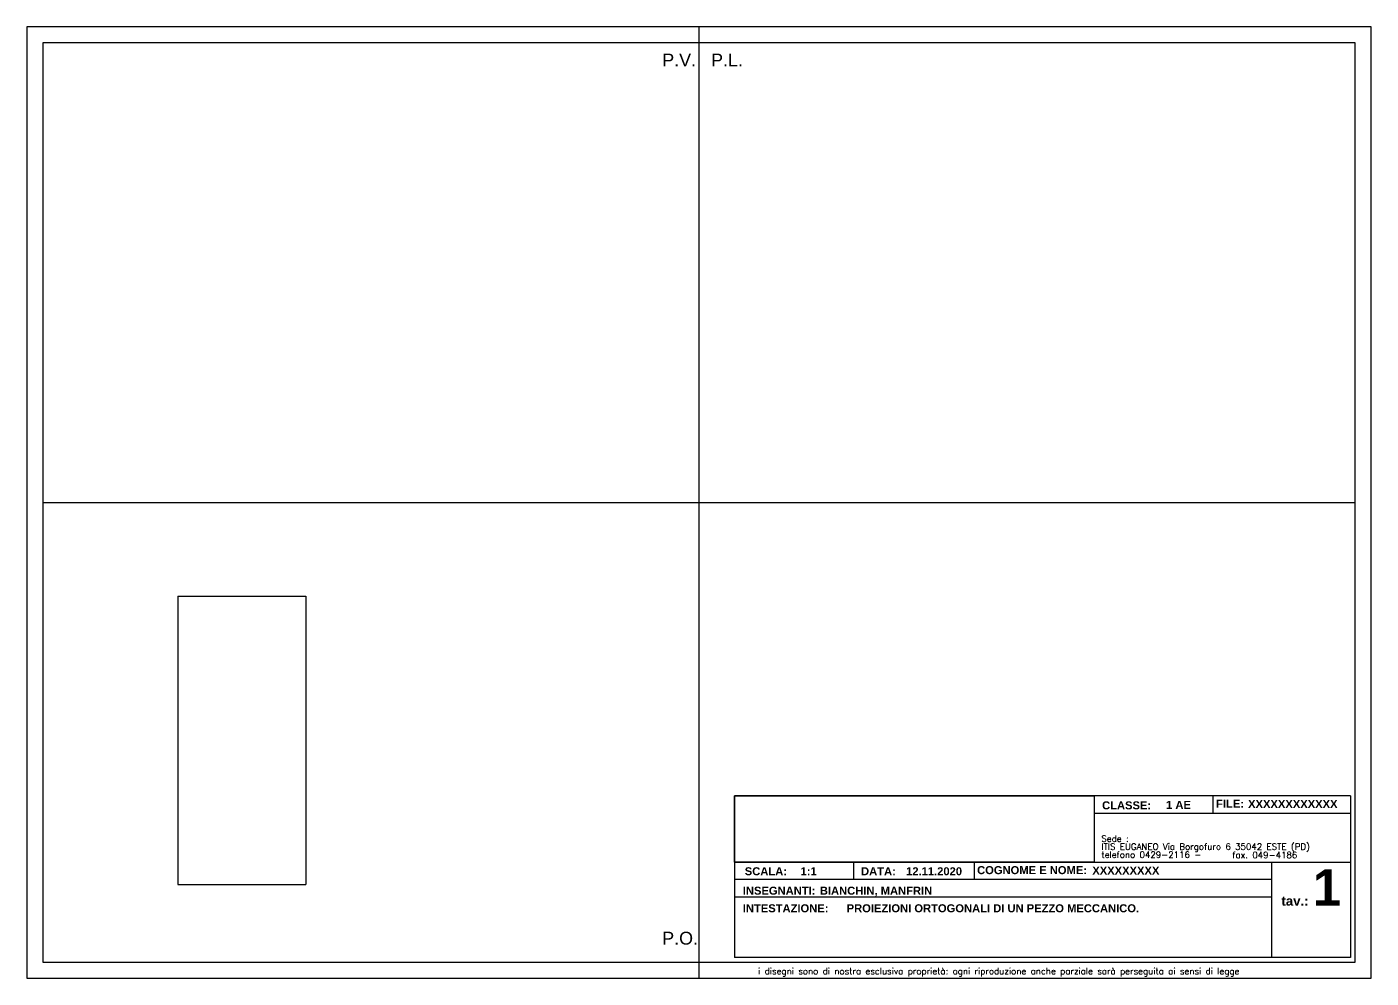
# Model space of a CAD drawing. Extents: x -213 to 981, y -383 to -83.
# Drawn here: x -212.6 to 207.4, y -382.8 to -85.8 of the extents above; entities that cross this region are included whole.
import ezdxf

# ---------------------------------------------------------------- set-up
doc = ezdxf.new("R2010")
doc.units = 0
doc.layers.get('0').update_dxf_attribs({"linetype": 'CONTINUOUS'})
for name, color, linetype in [('Assi', 6, 'CONTINUOUS'), ('Linea Costruzione', 4, 'CONTINUOUS'), ('TESTO', 2, 'CONTINUOUS')]:
    doc.layers.add(name, color=color, linetype=linetype)
doc.styles.add('QUOTE', font='arial.ttf')
doc.styles.add('ROMANS', font='ROMANS.SHX', dxfattribs={"width": 0.65, "height": 8})
doc.styles.add('SANSSERIFBOLD', font='sasb____.pfb', dxfattribs={"height": 3})
picture_1 = doc.add_image_def('image1.jpg', size_in_pixel=(2000, 368))

msp = doc.modelspace()

# ---------------------------------------------------------------- linework, layer by layer
for p, q in [((-2.63928, -85.76115), (-2.63928, -90.76115)), ((8.43837, -325.84495), (8.43837, -376.36695)), ((200.95167, -325.84495), (8.43837, -325.84495)), ((120.78768, -325.84495), (120.78768, -346.51722)), ((157.94463, -325.84495), (157.94463, -331.33559)), ((200.95167, -325.84495), (200.95167, -376.36695)), ((200.95167, -331.33559), (120.78768, -331.33559)), ((8.43837, -346.51722), (200.95167, -346.51722)), ((45.59531, -346.51722), (45.59531, -352.00787)), ((83.29011, -346.51722), (83.29011, -352.00787)), ((176.27048, -346.51722), (176.27048, -376.36695)), ((176.27048, -352.00787), (8.43837, -352.00787)), ((176.27048, -357.49851), (8.43837, -357.49851)), ((-2.63928, -377.76115), (-2.63928, -382.76115)), ((200.95167, -376.36695), (8.43837, -376.36695))]:
    msp.add_line(p, q)
at = {"color": 1}
msp.add_line((200.95167, -376.36695), (200.95167, -376.36695), dxfattribs=at)
for points in [[(-212.63928, -382.76115), (207.36072, -382.76115), (207.36072, -85.76115), (-212.63928, -85.76115)], [(-207.63928, -377.76115), (202.36072, -377.76115), (202.36072, -90.76115), (-207.63928, -90.76115)]]:
    msp.add_lwpolyline(points, close=True)
at = {"layer": 'Assi'}
for p, q in [((-2.63928, -90.76115), (-2.63928, -377.76115)), ((-207.63928, -234.26115), (202.36072, -234.26115))]:
    msp.add_line(p, q, dxfattribs=at)
at = {"layer": 'Linea Costruzione'}
for p, q in [((-165.52748, -263.49616), (-125.52748, -263.49616)), ((-165.52748, -263.49616), (-165.52748, -353.49616)), ((-125.52748, -263.49616), (-125.52748, -353.49616)), ((-165.52748, -353.49616), (-125.52748, -353.49616))]:
    msp.add_line(p, q, dxfattribs=at)

# ---------------------------------------------------------------- texts
at = {"layer": 'TESTO'}
for s, height, style, p in [('CLASSE:', 2.5, 'SANSSERIFBOLD', (123.30158, -330.07084)), ('1 AE', 2.5, 'SANSSERIFBOLD', (143.2923, -329.92029)), ('FILE:', 2.5, 'SANSSERIFBOLD', (158.91727, -329.57475)), ('XXXXXXXXXXXX', 2.5, 'SANSSERIFBOLD', (168.92012, -329.64934)), ('Sede : ', 1.974495, 'ROMANS', (123.07615, -340.23463)), ('telefono 0429-2116 -  ', 1.9744954, 'ROMANS', (123.07615, -345.22593)), ('ITIS EUGANEO Via Borgofuro 6 35042 ESTE (PD)', 1.9744954, 'ROMANS', (123.07615, -342.68722)), ('fax. 049-4186', 1.9744954, 'ROMANS', (163.98953, -345.31063)), ('SCALA:', 2.5, 'SANSSERIFBOLD', (11.66297, -350.64971)), ('1:1', 2.5, 'SANSSERIFBOLD', (29.08973, -350.65422)), ('DATA:', 2.5, 'SANSSERIFBOLD', (47.99486, -350.64971)), ('12.11.2020', 2.5, 'SANSSERIFBOLD', (62.06688, -350.65422)), ('COGNOME E NOME:', 2.5, 'SANSSERIFBOLD', (84.25267, -350.3028)), ('XXXXXXXXX', 2.5, 'SANSSERIFBOLD', (120.2488, -350.44347)), ('1', 11.37309, 'SANSSERIFBOLD', (189.15309, -360.13111)), ('INSEGNANTI: ', 2.5, 'SANSSERIFBOLD', (11.04696, -356.71774)), ('BIANCHIN, MANFRIN', 2.5, 'SANSSERIFBOLD', (35.11825, -356.71774)), ('INTESTAZIONE: ', 2.5, 'SANSSERIFBOLD', (11.04696, -362.20839)), ('PROIEZIONI ORTOGONALI DI UN PEZZO MECCANICO.', 2.5, 'SANSSERIFBOLD', (43.49906, -362.20839)), ('tav.:', 2.961743, 'SANSSERIFBOLD', (179.32674, -360.14882)), ('i disegni sono di nostra esclusiva proprietà: ogni riproduzione anche parziale sarà perseguita ai sensi di legge', 1.97449544, 'ROMANS', (15.85181, -381.57691))]:
    msp.add_text(s, height=height, dxfattribs=dict(at, style=style)).set_placement(p)
at = {"layer": 'TESTO', "char_height": 4, "attachment_point": 1, "style": 'QUOTE'}
for s, insert in [('P.V.', (-14.12436, -94.11046)), ('P.L.', (1.13294, -94.11046)), ('P.O.', (-14.12436, -368.29246))]:
    msp.add_mtext_dynamic_manual_height_columns(s, width=52.4836963, gutter_width=12.5, heights=[0], dxfattribs=dict(at, insert=insert))

# ---------------------------------------------------------------- pictures from other files: only their frames are drawn
image = msp.add_image(picture_1, insert=(8.43837, -346.51722), size_in_units=(112.34932, 20.67227))
image.dxf.flags = 7

doc.saveas('drawing.dxf')
